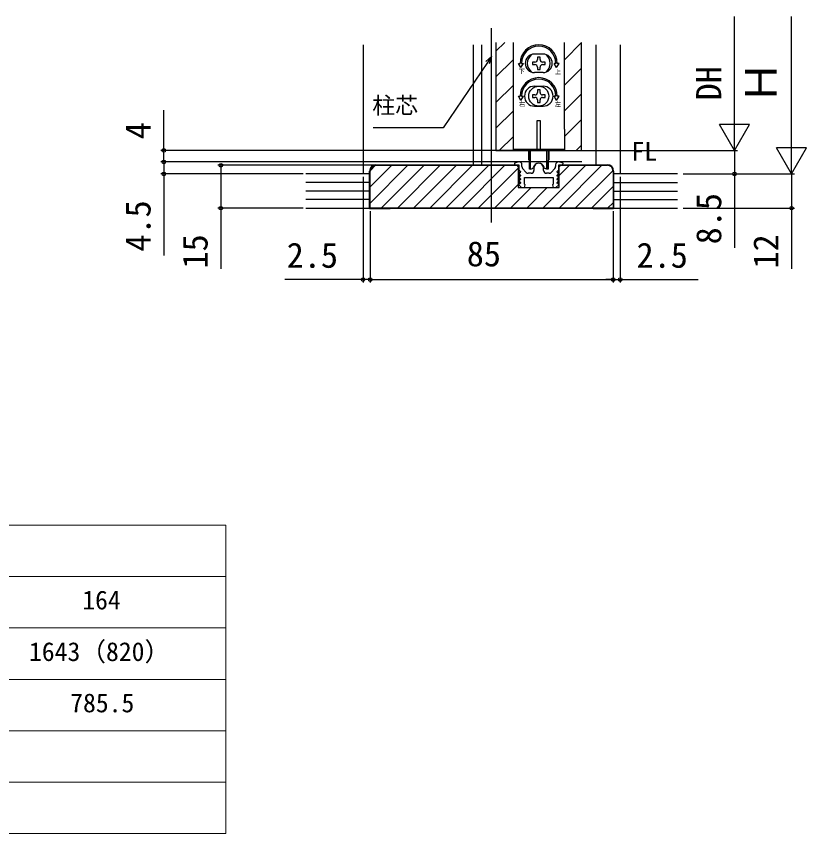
# Model space of a CAD drawing. Units: millimetres, scale not verified. Extents: x -525 to 525, y -783 to 779.
# Drawn here: x -123.5 to 153.1, y -311.4 to -25.2 of the extents above; entities that cross this region are included whole.
import ezdxf
from ezdxf.enums import TextEntityAlignment as Align

# ---------------------------------------------------------------- set-up
doc = ezdxf.new("R2010")
doc.units = ezdxf.units.MM
doc.header["$LTSCALE"] = 4
doc.layers.add('0-1_TABLE1', color=7, linetype='Continuous', lineweight=18)
for name, color, linetype in [('0-2_USER1', 3, 'Continuous'), ('0-3_YKK_11', 7, 'Continuous'), ('0-5_YKK_12', 2, 'Continuous'), ('0-6_YKK_13', 4, 'Continuous'), ('0-8_YKK_D', 6, 'Continuous'), ('0-A_YSS_K', 3, 'Continuous'), ('0-B_YSS_KE', 3, 'Continuous')]:
    doc.layers.add(name, color=color, linetype=linetype)
doc.styles.add('ＭＳ ゴシック', font='')
doc.styles.get('ＭＳ ゴシック').set_extended_font_data('MS Gothic')

msp = doc.modelspace()

# ---------------------------------------------------------------- linework, layer by layer
at = {"layer": '0-1_TABLE1'}
for p, q in [((-440.095, -203.354), (-50.095, -203.354)), ((-50.095, -203.354), (-50.095, -311.354)), ((-380.095, -221.354), (-50.095, -221.354)), ((-380.095, -239.354), (-50.095, -239.354)), ((-380.095, -257.354), (-50.095, -257.354)), ((-380.095, -275.354), (-50.095, -275.354)), ((-380.095, -293.354), (-50.095, -293.354)), ((-440.095, -311.354), (-50.095, -311.354))]:
    msp.add_line(p, q, dxfattribs=at)
at = {"layer": '0-3_YKK_11'}
for p, q in [((53.46, -77.816), (53.46, -77.2)), ((65.26, -77.2), (65.26, -77.816)), ((54.962, -79.869), (53.717, -78.485)), ((57.66, -78.4), (57.66, -79.2)), ((61.06, -79.2), (61.06, -78.4)), ((65.004, -78.485), (63.758, -79.869)), ((56.66, -80.2), (55.706, -80.2)), ((63.015, -80.2), (62.06, -80.2))]:
    msp.add_line(p, q, dxfattribs=at)
for points in [[(52.46, -76.2), (52.36, -76.2), (50.828, -76.692), (50.907, -77.2), (52.36, -77.2), (52.36, -79.001), (52.972, -79.612), (52.811, -80), (52.448, -80), (52.335, -80.275), (52.972, -80.912), (52.811, -81.3), (52.448, -81.3), (52.335, -81.575), (52.972, -82.212), (52.811, -82.6), (52.448, -82.6), (52.335, -82.875), (52.972, -83.512), (52.811, -83.9), (52.448, -83.9), (52.335, -84.174), (53.36, -85.2), (54.36, -85.2), (54.548, -84.236), (54.36, -83.958), (54.36, -81.7)], [(54.36, -81.7), (64.36, -81.7), (64.36, -83.958), (64.173, -84.236), (64.36, -85.2), (65.36, -85.2), (66.386, -84.174), (66.272, -83.9), (65.91, -83.9), (65.749, -83.512), (66.386, -82.875), (66.272, -82.6), (65.91, -82.6), (65.749, -82.212), (66.386, -81.575), (66.272, -81.3), (65.91, -81.3), (65.749, -80.912), (66.386, -80.275), (66.272, -80), (65.91, -80), (65.749, -79.612), (66.36, -79.001), (66.36, -77.2), (67.813, -77.2), (67.893, -76.692), (66.36, -76.2), (66.26, -76.2)]]:
    msp.add_lwpolyline(points, dxfattribs=at)
for centre, radius, start, end in [((52.46, -77.2), 1, 0.00001, 89.99999), ((59.36, -78.4), 1.7, 359.99999, 180.00001), ((66.26, -77.2), 1, 90.00001, 179.99999), ((54.46, -77.816), 1, 180.00001, 221.98721), ((55.706, -79.2), 1, 221.98723, 270.00001), ((56.66, -79.2), 1, 270.00001, 359.99999), ((62.06, -79.2), 1, 180.00001, 269.99999), ((63.015, -79.2), 1, 269.99999, 318.01277), ((64.26, -77.816), 1, 318.01279, 359.99999)]:
    msp.add_arc(centre, radius, start, end, dxfattribs=at)
at = {"layer": '0-5_YKK_12'}
for p, q in [((42.855, -97.4), (42.861, -29.41)), ((-2.139, -35.2), (-2.139, -80.4)), ((36.361, -35.213), (36.361, -77.2)), ((39.361, -35.213), (39.361, -77.197)), ((44.36, -34.4), (44.36, -72.2)), ((44.36, -37.474), (47.434, -34.4)), ((68.36, -40.415), (74.36, -34.415)), ((79.361, -35.213), (79.361, -77.199)), ((87.861, -35.213), (87.861, -80.4)), ((44.36, -46.454), (50.36, -40.454)), ((68.36, -49.395), (74.36, -43.395)), ((44.36, -55.435), (50.36, -49.435)), ((68.36, -58.375), (74.36, -52.375)), ((44.36, -64.415), (50.36, -58.415)), ((68.36, -67.356), (74.36, -61.356)), ((45.555, -72.2), (50.36, -67.395)), ((72.496, -72.2), (74.36, -70.336))]:
    msp.add_line(p, q, dxfattribs=at)
msp.add_lwpolyline([(44.36, -72.2), (74.36, -72.2), (74.36, -34.4)], dxfattribs=at)
at = {"layer": '0-6_YKK_13'}
for p, q in [((50.36, -34.4), (50.36, -64.7)), ((68.36, -64.7), (68.36, -34.4)), ((60.86, -38.45), (57.86, -38.45)), ((58.92, -39.5), (58.92, -40.38)), ((59.8, -39.5), (58.92, -39.5)), ((59.8, -40.38), (59.8, -39.5)), ((52.244, -41.7), (52.86, -41.7)), ((53.11, -43.2), (52.244, -41.7)), ((53.11, -43.2), (53.976, -41.7)), ((53.36, -41.7), (53.976, -41.7)), ((58.04, -41.26), (57.16, -41.26)), ((57.16, -41.26), (57.16, -42.14)), ((57.16, -42.14), (58.04, -42.14)), ((61.56, -41.26), (60.68, -41.26)), ((60.68, -42.14), (61.56, -42.14)), ((61.56, -42.14), (61.56, -41.26)), ((65.36, -41.7), (64.744, -41.7)), ((65.61, -43.2), (64.744, -41.7)), ((60.86, -44.95), (57.86, -44.95)), ((58.92, -43.02), (58.92, -43.9)), ((58.92, -43.9), (59.8, -43.9)), ((59.8, -43.9), (59.8, -43.02)), ((57.86, -49.7), (60.86, -49.7)), ((58.92, -51), (58.92, -51.88)), ((59.8, -51), (58.92, -51)), ((59.8, -51.88), (59.8, -51)), ((52.244, -53.2), (52.86, -53.2)), ((53.11, -54.7), (52.244, -53.2)), ((53.11, -54.7), (53.976, -53.2)), ((53.36, -53.2), (53.976, -53.2)), ((58.04, -52.76), (57.16, -52.76)), ((57.16, -52.76), (57.16, -53.64)), ((57.16, -53.64), (58.04, -53.64)), ((61.56, -52.76), (60.68, -52.76)), ((60.68, -53.64), (61.56, -53.64)), ((61.56, -53.64), (61.56, -52.76)), ((65.61, -54.7), (64.744, -53.2)), ((65.36, -53.2), (64.744, -53.2)), ((65.61, -54.7), (66.476, -53.2)), ((66.476, -53.2), (65.86, -53.2)), ((57.86, -56.7), (60.86, -56.7)), ((58.92, -54.52), (58.92, -55.4)), ((58.92, -55.4), (59.8, -55.4)), ((59.8, -55.4), (59.8, -54.52)), ((58.86, -61.7), (59.86, -61.7)), ((58.86, -71.9), (58.86, -61.7)), ((59.86, -61.7), (59.86, -71.9)), ((50.36, -64.7), (50.36, -72.2)), ((50.36, -71.7), (68.36, -71.7)), ((55.86, -75.448), (55.86, -72.2)), ((56.11, -78.7), (56.11, -72.2)), ((56.51, -78.7), (56.51, -72.2)), ((59.86, -71.9), (58.86, -71.9)), ((62.21, -78.7), (62.21, -72.2)), ((62.86, -72.2), (62.86, -75.448)), ((56.108, -75.744), (56.11, -75.744)), ((56.11, -75.7), (56.11, -78.7)), ((62.61, -78.7), (62.61, -75.7)), ((62.61, -75.744), (62.612, -75.744)), ((56.51, -78.7), (56.11, -78.7)), ((56.51, -78.7), (57.13, -78.474)), ((62.21, -78.7), (61.591, -78.474))]:
    msp.add_line(p, q, dxfattribs=at)
for points in [[(65.61, -43.2), (66.476, -41.7), (65.86, -41.7)], [(68.36, -64.7), (68.36, -72.2), (50.36, -72.2)], [(62.61, -72.2), (62.61, -78.7), (62.21, -78.7)]]:
    msp.add_lwpolyline(points, dxfattribs=at)
msp.add_circle((59.36, -53.2), 3.5, dxfattribs=at)
for centre, radius, start, end in [((59.36, -41.7), 6.5, 0, 180), ((59.36, -41.7), 6, 0, 180), ((57.86, -41.7), 3.25, 90, 270), ((59.36, -41.7), 4, 129.83844, 230.16156), ((60.86, -41.7), 3.25, 270, 90), ((59.36, -41.7), 4, 309.83844, 50.16156), ((58.04, -40.38), 0.88, 270, 0), ((58.04, -43.02), 0.88, 0, 90), ((60.68, -40.38), 0.88, 180, 270), ((60.68, -43.02), 0.88, 90, 180), ((59.36, -53.2), 6.5, 0, 180), ((59.36, -53.2), 6, 0, 180), ((57.86, -53.2), 3.5, 90, 270), ((60.86, -53.2), 3.5, 270, 90), ((58.04, -51.88), 0.88, 270, 0), ((58.04, -54.52), 0.88, 0, 90), ((60.68, -51.88), 0.88, 180, 270), ((60.68, -54.52), 0.88, 90, 180), ((56.16, -75.448), 0.3, 180, 260), ((59.36, -78.7), 2, 16.15012, 163.84988), ((62.56, -75.448), 0.3, 280, 0), ((56.959, -78.005), 0.5, 290, 343.84988), ((61.762, -78.005), 0.5, 196.15012, 250)]:
    msp.add_arc(centre, radius, start, end, dxfattribs=at)
at = {"layer": '0-8_YKK_D'}
for p, q in [((127.861, -61.7), (127.861, -25.249)), ((147.861, -69.9), (147.861, -25.249)), ((127.861, -72.2), (127.861, -54.013)), ((147.861, -80.4), (147.861, -62.213)), ((127.861, -72.2), (122.611, -63.107)), ((133.111, -63.107), (122.611, -63.107)), ((127.861, -72.2), (133.111, -63.107)), ((147.861, -80.4), (142.611, -71.307)), ((153.111, -71.307), (142.611, -71.307)), ((147.861, -80.4), (153.111, -71.307)), ((66.361, -72.2), (-72.852, -72.2)), ((46.811, -72.2), (128.861, -72.2)), ((98.361, -72.2), (128.861, -72.2)), ((74.408, -76.2), (-72.852, -76.2)), ((74.434, -76.2), (-72.852, -76.2)), ((1.36, -77.4), (-52.894, -77.4)), ((-23.139, -80.4), (-72.852, -80.4)), ((-2.139, -81.4), (-2.139, -118.4)), ((87.861, -81.4), (87.861, -118.4)), ((109.861, -80.4), (148.861, -80.4)), ((109.861, -80.4), (128.861, -80.4)), ((109.861, -80.4), (148.861, -80.4)), ((-23.139, -92.4), (-52.894, -92.4)), ((0.361, -93.4), (0.361, -118.4)), ((0.361, -93.4), (0.361, -118.4)), ((85.36, -93.4), (85.36, -118.4)), ((85.361, -93.4), (85.361, -118.4)), ((109.861, -92.4), (148.861, -92.4)), ((-2.139, -117.4), (-29.466, -117.4)), ((0.361, -117.4), (-2.139, -117.4)), ((0.361, -117.4), (85.36, -117.4)), ((0.361, -117.4), (2.911, -117.4)), ((85.361, -117.4), (82.811, -117.4)), ((85.361, -117.4), (87.861, -117.4)), ((87.861, -117.4), (115.188, -117.4))]:
    msp.add_line(p, q, dxfattribs=at)
for points in [[(42.86, -39.341), (41.425, -41.449), (25.853, -64.318), (1.461, -64.318)], [(40.86, -41.064), (42.86, -39.341), (41.99, -41.833)], [(-71.852, -76.2), (-71.852, -72.2), (-71.852, -58.082)], [(127.861, -72.2), (127.861, -80.4), (127.861, -106.245)], [(-71.852, -76.2), (-71.852, -80.4), (-71.852, -109)], [(-51.894, -77.4), (-51.894, -92.4), (-51.894, -113.677)], [(147.861, -80.4), (147.861, -92.4), (147.861, -113.677)]]:
    msp.add_lwpolyline(points, dxfattribs=at)
for centre in [(-71.852, -72.2), (-71.852, -76.2), (-71.852, -76.2), (-51.894, -77.4), (-71.852, -80.4), (127.861, -80.4), (-51.894, -92.4), (147.861, -92.4), (-2.139, -117.4), (0.361, -117.4), (0.361, -117.4), (85.36, -117.4), (85.361, -117.4), (87.861, -117.4)]:
    msp.add_circle(centre, 0.637, dxfattribs=at)
at = {"layer": '0-A_YSS_K'}
for p, q in [((0.36, -84.97), (7.931, -77.4)), ((0.36, -90.627), (13.587, -77.4)), ((0.362, -79.311), (2.272, -77.402)), ((4.244, -92.4), (19.244, -77.4)), ((9.901, -92.4), (24.901, -77.4)), ((15.558, -92.4), (30.558, -77.4)), ((21.215, -92.4), (36.215, -77.4)), ((26.872, -92.4), (41.872, -77.4)), ((32.529, -92.4), (47.529, -77.4)), ((38.185, -92.4), (52.16, -78.425)), ((60.813, -92.4), (75.813, -77.4)), ((66.47, -92.4), (81.47, -77.4)), ((66.56, -80.996), (70.156, -77.4)), ((72.127, -92.4), (85.348, -79.179)), ((0.16, -80.4), (-22.139, -80.4)), ((107.861, -80.4), (85.56, -80.4)), ((0.16, -83.4), (-22.139, -83.4)), ((43.842, -92.4), (52.16, -84.082)), ((49.499, -92.4), (56.699, -85.2)), ((55.156, -92.4), (62.356, -85.2)), ((77.783, -92.4), (85.36, -84.823)), ((85.56, -83.4), (107.861, -83.4)), ((0.16, -86.4), (-22.139, -86.4)), ((85.56, -86.4), (107.861, -86.4)), ((0.16, -89.4), (-22.139, -89.4)), ((83.44, -92.4), (85.36, -90.48)), ((85.56, -89.4), (107.861, -89.4)), ((-22.139, -92.4), (107.861, -92.4))]:
    msp.add_line(p, q, dxfattribs=at)
at = {"layer": '0-B_YSS_KE'}
msp.add_line((0.36, -92.4), (0.36, -79.4), dxfattribs=at)
for points in [[(2.36, -77.2), (51.743, -77.2), (52.36, -77.817), (52.36, -84.1), (52.16, -84.1)], [(66.56, -84.1), (66.36, -84.1), (66.36, -77.817), (66.977, -77.2), (83.36, -77.2)], [(7.36, -92.4), (7.36, -92.6), (0.16, -92.6), (0.16, -79.4)], [(85.36, -79.4), (85.36, -92.4), (78.36, -92.4), (7.36, -92.4), (0.36, -92.4)], [(2.36, -77.4), (51.66, -77.4), (52.16, -77.9), (52.16, -84.1), (52.16, -85.2), (66.56, -85.2), (66.56, -84.1), (66.56, -77.9), (67.06, -77.4), (83.36, -77.4)], [(85.56, -79.4), (85.56, -92.6), (78.36, -92.6), (78.36, -92.4)]]:
    msp.add_lwpolyline(points, dxfattribs=at)
for centre, radius, start, end in [((2.36, -79.4), 2.2, 90, 180), ((83.36, -79.4), 2.2, 0, 90), ((2.36, -79.4), 2, 90, 180), ((83.36, -79.4), 2, 0, 90)]:
    msp.add_arc(centre, radius, start, end, dxfattribs=at)

# ---------------------------------------------------------------- texts
at = {"layer": '0-1_TABLE1', "style": 'ＭＳ ゴシック'}
for s, p in [('164', (-100.399, -234.854)), ('1643（820）', (-119.038, -252.905)), ('785.5', (-104.618, -270.854))]:
    msp.add_text(s, height=6.598, dxfattribs=at).set_placement(p, align=Align.BOTTOM_LEFT)
at = {"layer": '0-2_USER1', "style": 'ＭＳ ゴシック'}
msp.add_text('FL', height=6.598, dxfattribs=at).set_placement((91.789, -77.781), align=Align.BOTTOM_LEFT)
at = {"layer": '0-6_YKK_13', "style": 'ＭＳ ゴシック'}
for s, p in [('下', (52.331, -45.744)), ('上', (65.005, -45.913)), ('右', (52.44, -57.268)), ('左', (64.981, -57.304))]:
    msp.add_text(s, height=1.558, dxfattribs=at).set_placement(p, align=Align.BOTTOM_LEFT)
at = {"layer": '0-8_YKK_D', "style": 'ＭＳ ゴシック'}
for s, height, p in [('DH', 8.798, (125.861, -54.691)), ('Ｈ', 11, (145.861, -55.927)), ('4', 8.798, (-73.852, -68.264)), ('8.5', 8.798, (125.861, -105.064)), ('4.5', 8.798, (-73.852, -107.614)), ('15', 8.798, (-53.894, -113.518)), ('12', 8.798, (145.861, -113.518))]:
    msp.add_text(s, height=height, rotation=90, dxfattribs=at).set_placement(p, align=Align.BOTTOM_LEFT)
for s, height, p in [('柱芯', 5.865, (1.109, -61.106)), ('2.5', 8.798, (-28.853, -115.9)), ('85', 8.798, (34.167, -115.4)), ('2.5', 8.798, (93.575, -115.9))]:
    msp.add_text(s, height=height, dxfattribs=at).set_placement(p, align=Align.BOTTOM_LEFT)

doc.saveas('drawing.dxf')
